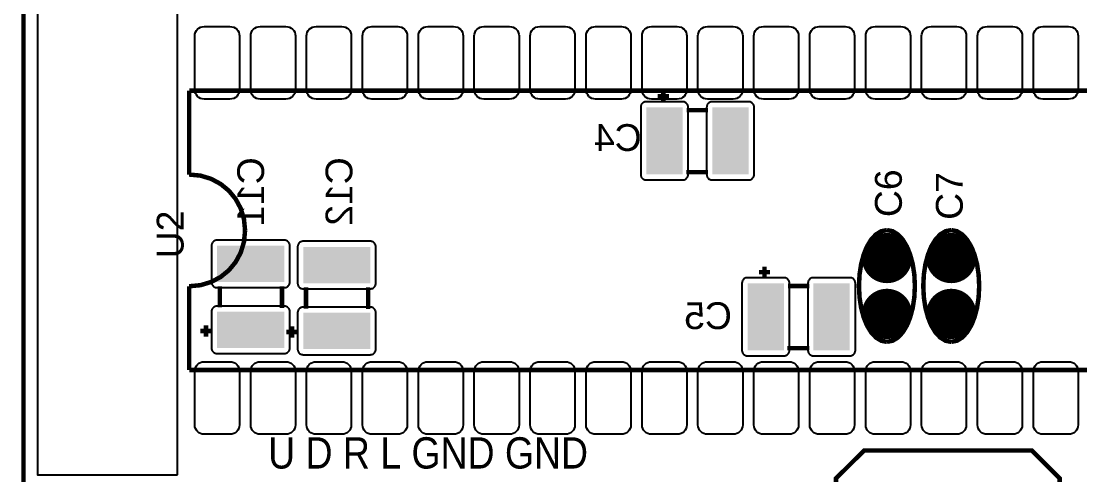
# Model space of a CAD drawing. Header units: inches. Extents: x -2.29 to 2.29, y -1.8 to 1.8.
# Drawn here: x -2.293 to -0.399, y -0.321 to 0.491 of the extents above; entities that cross this region are included whole.
import ezdxf

# ---------------------------------------------------------------- set-up
doc = ezdxf.new("R2010")
doc.units = ezdxf.units.IN
doc.layers.get('0').update_dxf_attribs({"linetype": 'CONTINUOUS'})

# ---------------------------------------------------------------- blocks, each defined once
blk = doc.blocks.new('RPAD')
blk.add_trace([(-0.5, -0.5), (-0.5, 0.5), (0.5, -0.5), (0.5, 0.5)])
blk = doc.blocks.new('EPAD')
at = {"const_width": 0.5}
blk.add_lwpolyline([(-0.25, 0, 1), (0.25, 0, 1)], format="xyb", close=True, dxfattribs=at)

msp = doc.modelspace()

# ---------------------------------------------------------------- linework, layer by layer
at = {"const_width": 0.008}
for points in [[(-2.288843, -1.799429), (2.288843, -1.799429), (2.288843, 1.799429), (-2.288843, 1.799429), (-2.288843, -1.799429)], [(-2.288843, -1.799429), (2.288843, -1.799429), (2.288843, 1.799429), (-2.288843, 1.799429), (-2.288843, -1.799429)], [(-2.288843, -1.799429), (2.288843, -1.799429), (2.288843, 1.799429), (-2.288843, 1.799429), (-2.288843, -1.799429)], [(-1.992366, 0.216267), (-1.992366, 0.366267)], [(-1.992366, 0.366267), (0.007634, 0.366267)], [(-1.992366, 0.216267), (-1.992366, 0.366267)], [(-1.992366, 0.366267), (0.007634, 0.366267)], [(-1.992366, 0.216267), (-1.992366, 0.366267)], [(-1.992366, 0.366267), (0.007634, 0.366267)], [(-1.134334, 0.356574), (-1.154334, 0.356574)], [(-1.134334, 0.356574), (-1.154334, 0.356574)], [(-1.134334, 0.356574), (-1.154334, 0.356574)], [(-1.144334, 0.346574), (-1.144334, 0.366574)], [(-1.144334, 0.346574), (-1.144334, 0.366574)], [(-1.144334, 0.346574), (-1.144334, 0.366574)], [(-1.064334, 0.331574), (-1.102334, 0.331574)], [(-1.064334, 0.331574), (-1.102334, 0.331574)], [(-1.064334, 0.331574), (-1.102334, 0.331574)], [(-1.892366, 0.116267), (-1.894366, 0.136642), (-1.900116, 0.155517), (-1.909241, 0.172517), (-1.921366, 0.187267), (-1.936116, 0.199392), (-1.953116, 0.208517), (-1.971991, 0.214267), (-1.992366, 0.216267)], [(-1.892366, 0.116267), (-1.894366, 0.136642), (-1.900116, 0.155517), (-1.909241, 0.172517), (-1.921366, 0.187267), (-1.936116, 0.199392), (-1.953116, 0.208517), (-1.971991, 0.214267), (-1.992366, 0.216267)], [(-1.892366, 0.116267), (-1.894366, 0.136642), (-1.900116, 0.155517), (-1.909241, 0.172517), (-1.921366, 0.187267), (-1.936116, 0.199392), (-1.953116, 0.208517), (-1.971991, 0.214267), (-1.992366, 0.216267)], [(-1.064334, 0.220574), (-1.103334, 0.220574)], [(-1.064334, 0.220574), (-1.103334, 0.220574)], [(-1.064334, 0.220574), (-1.103334, 0.220574)], [(-1.892366, 0.116267), (-1.894366, 0.095605), (-1.900116, 0.076595), (-1.909241, 0.059578), (-1.921366, 0.044892), (-1.936116, 0.032878), (-1.953116, 0.023876), (-1.971991, 0.018226), (-1.992366, 0.016267)], [(-1.892366, 0.116267), (-1.894366, 0.095605), (-1.900116, 0.076595), (-1.909241, 0.059578), (-1.921366, 0.044892), (-1.936116, 0.032878), (-1.953116, 0.023876), (-1.971991, 0.018226), (-1.992366, 0.016267)], [(-1.892366, 0.116267), (-1.894366, 0.095605), (-1.900116, 0.076595), (-1.909241, 0.059578), (-1.921366, 0.044892), (-1.936116, 0.032878), (-1.953116, 0.023876), (-1.971991, 0.018226), (-1.992366, 0.016267)], [(-0.744366, 0.116767), (-0.754553, 0.114767), (-0.763991, 0.109017), (-0.772491, 0.099892), (-0.779866, 0.087767), (-0.785928, 0.073017), (-0.790491, 0.056017), (-0.793366, 0.037142), (-0.794366, 0.016767)], [(-0.744366, 0.116767), (-0.754553, 0.114767), (-0.763991, 0.109017), (-0.772491, 0.099892), (-0.779866, 0.087767), (-0.785928, 0.073017), (-0.790491, 0.056017), (-0.793366, 0.037142), (-0.794366, 0.016767)], [(-0.744366, 0.116767), (-0.754553, 0.114767), (-0.763991, 0.109017), (-0.772491, 0.099892), (-0.779866, 0.087767), (-0.785928, 0.073017), (-0.790491, 0.056017), (-0.793366, 0.037142), (-0.794366, 0.016767)], [(-0.744366, 0.116767), (-0.734178, 0.114767), (-0.724741, 0.109017), (-0.716241, 0.099892), (-0.708866, 0.087767), (-0.702803, 0.073017), (-0.698241, 0.056017), (-0.695366, 0.037142), (-0.694366, 0.016767)], [(-0.744366, 0.116767), (-0.734178, 0.114767), (-0.724741, 0.109017), (-0.716241, 0.099892), (-0.708866, 0.087767), (-0.702803, 0.073017), (-0.698241, 0.056017), (-0.695366, 0.037142), (-0.694366, 0.016767)], [(-0.744366, 0.116767), (-0.734178, 0.114767), (-0.724741, 0.109017), (-0.716241, 0.099892), (-0.708866, 0.087767), (-0.702803, 0.073017), (-0.698241, 0.056017), (-0.695366, 0.037142), (-0.694366, 0.016767)], [(-0.629366, 0.116767), (-0.639553, 0.114767), (-0.648991, 0.109017), (-0.657491, 0.099892), (-0.664866, 0.087767), (-0.670928, 0.073017), (-0.675491, 0.056017), (-0.678366, 0.037142), (-0.679366, 0.016767)], [(-0.629366, 0.116767), (-0.639553, 0.114767), (-0.648991, 0.109017), (-0.657491, 0.099892), (-0.664866, 0.087767), (-0.670928, 0.073017), (-0.675491, 0.056017), (-0.678366, 0.037142), (-0.679366, 0.016767)], [(-0.629366, 0.116767), (-0.639553, 0.114767), (-0.648991, 0.109017), (-0.657491, 0.099892), (-0.664866, 0.087767), (-0.670928, 0.073017), (-0.675491, 0.056017), (-0.678366, 0.037142), (-0.679366, 0.016767)], [(-0.629366, 0.116767), (-0.619178, 0.114767), (-0.609741, 0.109017), (-0.601241, 0.099892), (-0.593866, 0.087767), (-0.587803, 0.073017), (-0.583241, 0.056017), (-0.580366, 0.037142), (-0.579366, 0.016767)], [(-0.629366, 0.116767), (-0.619178, 0.114767), (-0.609741, 0.109017), (-0.601241, 0.099892), (-0.593866, 0.087767), (-0.587803, 0.073017), (-0.583241, 0.056017), (-0.580366, 0.037142), (-0.579366, 0.016767)], [(-0.629366, 0.116767), (-0.619178, 0.114767), (-0.609741, 0.109017), (-0.601241, 0.099892), (-0.593866, 0.087767), (-0.587803, 0.073017), (-0.583241, 0.056017), (-0.580366, 0.037142), (-0.579366, 0.016767)], [(-0.953232, 0.041613), (-0.973232, 0.041613)], [(-0.953232, 0.041613), (-0.973232, 0.041613)], [(-0.953232, 0.041613), (-0.973232, 0.041613)], [(-0.963232, 0.031613), (-0.963232, 0.051613)], [(-0.963232, 0.031613), (-0.963232, 0.051613)], [(-0.963232, 0.031613), (-0.963232, 0.051613)], [(-1.992366, -0.133733), (-1.992366, 0.016267)], [(-1.992366, -0.133733), (-1.992366, 0.016267)], [(-1.992366, -0.133733), (-1.992366, 0.016267)], [(-1.937366, 0.016267), (-1.937366, -0.021733)], [(-1.937366, 0.016267), (-1.937366, -0.021733)], [(-1.937366, 0.016267), (-1.937366, -0.021733)], [(-1.826366, 0.016267), (-1.826366, -0.022733)], [(-1.826366, 0.016267), (-1.826366, -0.022733)], [(-1.826366, 0.016267), (-1.826366, -0.022733)], [(-0.883232, 0.016613), (-0.921232, 0.016613)], [(-0.883232, 0.016613), (-0.921232, 0.016613)], [(-0.883232, 0.016613), (-0.921232, 0.016613)], [(-0.744366, -0.083233), (-0.754553, -0.081233), (-0.763991, -0.075483), (-0.772491, -0.066358), (-0.779866, -0.054233), (-0.785928, -0.039483), (-0.790491, -0.022483), (-0.793366, -0.003608), (-0.794366, 0.016767)], [(-0.744366, -0.083233), (-0.754553, -0.081233), (-0.763991, -0.075483), (-0.772491, -0.066358), (-0.779866, -0.054233), (-0.785928, -0.039483), (-0.790491, -0.022483), (-0.793366, -0.003608), (-0.794366, 0.016767)], [(-0.744366, -0.083233), (-0.754553, -0.081233), (-0.763991, -0.075483), (-0.772491, -0.066358), (-0.779866, -0.054233), (-0.785928, -0.039483), (-0.790491, -0.022483), (-0.793366, -0.003608), (-0.794366, 0.016767)], [(-0.744366, -0.083233), (-0.734178, -0.081233), (-0.724741, -0.075483), (-0.716241, -0.066358), (-0.708866, -0.054233), (-0.702803, -0.039483), (-0.698241, -0.022483), (-0.695366, -0.003608), (-0.694366, 0.016767)], [(-0.744366, -0.083233), (-0.734178, -0.081233), (-0.724741, -0.075483), (-0.716241, -0.066358), (-0.708866, -0.054233), (-0.702803, -0.039483), (-0.698241, -0.022483), (-0.695366, -0.003608), (-0.694366, 0.016767)], [(-0.744366, -0.083233), (-0.734178, -0.081233), (-0.724741, -0.075483), (-0.716241, -0.066358), (-0.708866, -0.054233), (-0.702803, -0.039483), (-0.698241, -0.022483), (-0.695366, -0.003608), (-0.694366, 0.016767)], [(-0.629366, -0.083233), (-0.639553, -0.081233), (-0.648991, -0.075483), (-0.657491, -0.066358), (-0.664866, -0.054233), (-0.670928, -0.039483), (-0.675491, -0.022483), (-0.678366, -0.003608), (-0.679366, 0.016767)], [(-0.629366, -0.083233), (-0.639553, -0.081233), (-0.648991, -0.075483), (-0.657491, -0.066358), (-0.664866, -0.054233), (-0.670928, -0.039483), (-0.675491, -0.022483), (-0.678366, -0.003608), (-0.679366, 0.016767)], [(-0.629366, -0.083233), (-0.639553, -0.081233), (-0.648991, -0.075483), (-0.657491, -0.066358), (-0.664866, -0.054233), (-0.670928, -0.039483), (-0.675491, -0.022483), (-0.678366, -0.003608), (-0.679366, 0.016767)], [(-0.629366, -0.083233), (-0.619178, -0.081233), (-0.609741, -0.075483), (-0.601241, -0.066358), (-0.593866, -0.054233), (-0.587803, -0.039483), (-0.583241, -0.022483), (-0.580366, -0.003608), (-0.579366, 0.016767)], [(-0.629366, -0.083233), (-0.619178, -0.081233), (-0.609741, -0.075483), (-0.601241, -0.066358), (-0.593866, -0.054233), (-0.587803, -0.039483), (-0.583241, -0.022483), (-0.580366, -0.003608), (-0.579366, 0.016767)], [(-0.629366, -0.083233), (-0.619178, -0.081233), (-0.609741, -0.075483), (-0.601241, -0.066358), (-0.593866, -0.054233), (-0.587803, -0.039483), (-0.583241, -0.022483), (-0.580366, -0.003608), (-0.579366, 0.016767)], [(-1.783366, 0.014267), (-1.783366, -0.023733)], [(-1.783366, 0.014267), (-1.783366, -0.023733)], [(-1.783366, 0.014267), (-1.783366, -0.023733)], [(-1.672366, 0.014267), (-1.672366, -0.024733)], [(-1.672366, 0.014267), (-1.672366, -0.024733)], [(-1.672366, 0.014267), (-1.672366, -0.024733)], [(-1.962366, -0.053733), (-1.962366, -0.073733)], [(-1.962366, -0.053733), (-1.962366, -0.073733)], [(-1.962366, -0.053733), (-1.962366, -0.073733)], [(-1.808366, -0.055733), (-1.808366, -0.075733)], [(-1.808366, -0.055733), (-1.808366, -0.075733)], [(-1.808366, -0.055733), (-1.808366, -0.075733)], [(-1.952366, -0.063733), (-1.972366, -0.063733)], [(-1.952366, -0.063733), (-1.972366, -0.063733)], [(-1.952366, -0.063733), (-1.972366, -0.063733)], [(-1.798366, -0.065733), (-1.818366, -0.065733)], [(-1.798366, -0.065733), (-1.818366, -0.065733)], [(-1.798366, -0.065733), (-1.818366, -0.065733)], [(-0.883232, -0.094387), (-0.922232, -0.094387)], [(-0.883232, -0.094387), (-0.922232, -0.094387)], [(-0.883232, -0.094387), (-0.922232, -0.094387)], [(-1.992366, -0.133733), (0.007634, -0.133733)], [(-1.992366, -0.133733), (0.007634, -0.133733)], [(-1.992366, -0.133733), (0.007634, -0.133733)], [(-0.785366, -0.277733), (-0.485366, -0.277733), (-0.435366, -0.327733), (-0.435366, -0.427733), (-0.485366, -0.477733), (-0.785366, -0.477733), (-0.835366, -0.427733), (-0.835366, -0.327733), (-0.785366, -0.277733)], [(-0.785366, -0.277733), (-0.485366, -0.277733), (-0.435366, -0.327733), (-0.435366, -0.427733), (-0.485366, -0.477733), (-0.785366, -0.477733), (-0.835366, -0.427733), (-0.835366, -0.327733), (-0.785366, -0.277733)], [(-0.785366, -0.277733), (-0.485366, -0.277733), (-0.435366, -0.327733), (-0.435366, -0.427733), (-0.485366, -0.477733), (-0.785366, -0.477733), (-0.835366, -0.427733), (-0.835366, -0.327733), (-0.785366, -0.277733)]]:
    msp.add_lwpolyline(points, dxfattribs=at)
msp.add_lwpolyline([(-2.013159, -0.321204), (-2.013159, 0.647142), (-2.263859, 0.647142), (-2.263859, -0.321204), (-2.013159, -0.321204)])
for points in [[(-1.919366, 0.351267), (-1.965366, 0.351267), (-1.968842, 0.351605), (-1.972056, 0.352578), (-1.974947, 0.354124), (-1.977452, 0.356181), (-1.979508, 0.358686), (-1.981054, 0.361577), (-1.982028, 0.364791), (-1.982366, 0.368267), (-1.982366, 0.464267), (-1.982028, 0.467743), (-1.981054, 0.470957), (-1.979508, 0.473848), (-1.977452, 0.476353), (-1.974947, 0.478409), (-1.972056, 0.479956), (-1.968842, 0.480929), (-1.965366, 0.481267), (-1.919366, 0.481267), (-1.91589, 0.480929), (-1.912676, 0.479956), (-1.909785, 0.478409), (-1.90728, 0.476353), (-1.905223, 0.473848), (-1.903677, 0.470957), (-1.902704, 0.467743), (-1.902366, 0.464267), (-1.902366, 0.368267), (-1.902704, 0.364791), (-1.903677, 0.361577), (-1.905223, 0.358686), (-1.90728, 0.356181), (-1.909785, 0.354124), (-1.912676, 0.352578), (-1.91589, 0.351605), (-1.919366, 0.351267)], [(-1.819366, 0.351267), (-1.865366, 0.351267), (-1.868842, 0.351605), (-1.872056, 0.352578), (-1.874947, 0.354124), (-1.877452, 0.356181), (-1.879508, 0.358686), (-1.881054, 0.361577), (-1.882028, 0.364791), (-1.882366, 0.368267), (-1.882366, 0.464267), (-1.882028, 0.467743), (-1.881054, 0.470957), (-1.879508, 0.473848), (-1.877452, 0.476353), (-1.874947, 0.478409), (-1.872056, 0.479956), (-1.868842, 0.480929), (-1.865366, 0.481267), (-1.819366, 0.481267), (-1.81589, 0.480929), (-1.812676, 0.479956), (-1.809785, 0.478409), (-1.80728, 0.476353), (-1.805223, 0.473848), (-1.803677, 0.470957), (-1.802704, 0.467743), (-1.802366, 0.464267), (-1.802366, 0.368267), (-1.802704, 0.364791), (-1.803677, 0.361577), (-1.805223, 0.358686), (-1.80728, 0.356181), (-1.809785, 0.354124), (-1.812676, 0.352578), (-1.81589, 0.351605), (-1.819366, 0.351267)], [(-1.719366, 0.351267), (-1.765366, 0.351267), (-1.768842, 0.351605), (-1.772056, 0.352578), (-1.774947, 0.354124), (-1.777452, 0.356181), (-1.779508, 0.358686), (-1.781054, 0.361577), (-1.782028, 0.364791), (-1.782366, 0.368267), (-1.782366, 0.464267), (-1.782028, 0.467743), (-1.781054, 0.470957), (-1.779508, 0.473848), (-1.777452, 0.476353), (-1.774947, 0.478409), (-1.772056, 0.479956), (-1.768842, 0.480929), (-1.765366, 0.481267), (-1.719366, 0.481267), (-1.71589, 0.480929), (-1.712676, 0.479956), (-1.709785, 0.478409), (-1.70728, 0.476353), (-1.705223, 0.473848), (-1.703677, 0.470957), (-1.702704, 0.467743), (-1.702366, 0.464267), (-1.702366, 0.368267), (-1.702704, 0.364791), (-1.703677, 0.361577), (-1.705223, 0.358686), (-1.70728, 0.356181), (-1.709785, 0.354124), (-1.712676, 0.352578), (-1.71589, 0.351605), (-1.719366, 0.351267)], [(-1.619366, 0.351267), (-1.665366, 0.351267), (-1.668842, 0.351605), (-1.672056, 0.352578), (-1.674947, 0.354124), (-1.677452, 0.356181), (-1.679508, 0.358686), (-1.681054, 0.361577), (-1.682028, 0.364791), (-1.682366, 0.368267), (-1.682366, 0.464267), (-1.682028, 0.467743), (-1.681054, 0.470957), (-1.679508, 0.473848), (-1.677452, 0.476353), (-1.674947, 0.478409), (-1.672056, 0.479956), (-1.668842, 0.480929), (-1.665366, 0.481267), (-1.619366, 0.481267), (-1.61589, 0.480929), (-1.612676, 0.479956), (-1.609785, 0.478409), (-1.60728, 0.476353), (-1.605223, 0.473848), (-1.603677, 0.470957), (-1.602704, 0.467743), (-1.602366, 0.464267), (-1.602366, 0.368267), (-1.602704, 0.364791), (-1.603677, 0.361577), (-1.605223, 0.358686), (-1.60728, 0.356181), (-1.609785, 0.354124), (-1.612676, 0.352578), (-1.61589, 0.351605), (-1.619366, 0.351267)], [(-1.519366, 0.351267), (-1.565366, 0.351267), (-1.568842, 0.351605), (-1.572056, 0.352578), (-1.574947, 0.354124), (-1.577452, 0.356181), (-1.579508, 0.358686), (-1.581054, 0.361577), (-1.582028, 0.364791), (-1.582366, 0.368267), (-1.582366, 0.464267), (-1.582028, 0.467743), (-1.581054, 0.470957), (-1.579508, 0.473848), (-1.577452, 0.476353), (-1.574947, 0.478409), (-1.572056, 0.479956), (-1.568842, 0.480929), (-1.565366, 0.481267), (-1.519366, 0.481267), (-1.51589, 0.480929), (-1.512676, 0.479956), (-1.509785, 0.478409), (-1.50728, 0.476353), (-1.505223, 0.473848), (-1.503677, 0.470957), (-1.502704, 0.467743), (-1.502366, 0.464267), (-1.502366, 0.368267), (-1.502704, 0.364791), (-1.503677, 0.361577), (-1.505223, 0.358686), (-1.50728, 0.356181), (-1.509785, 0.354124), (-1.512676, 0.352578), (-1.51589, 0.351605), (-1.519366, 0.351267)], [(-1.419366, 0.351267), (-1.465366, 0.351267), (-1.468842, 0.351605), (-1.472056, 0.352578), (-1.474947, 0.354124), (-1.477452, 0.356181), (-1.479508, 0.358686), (-1.481054, 0.361577), (-1.482028, 0.364791), (-1.482366, 0.368267), (-1.482366, 0.464267), (-1.482028, 0.467743), (-1.481054, 0.470957), (-1.479508, 0.473848), (-1.477452, 0.476353), (-1.474947, 0.478409), (-1.472056, 0.479956), (-1.468842, 0.480929), (-1.465366, 0.481267), (-1.419366, 0.481267), (-1.41589, 0.480929), (-1.412676, 0.479956), (-1.409785, 0.478409), (-1.40728, 0.476353), (-1.405223, 0.473848), (-1.403677, 0.470957), (-1.402704, 0.467743), (-1.402366, 0.464267), (-1.402366, 0.368267), (-1.402704, 0.364791), (-1.403677, 0.361577), (-1.405223, 0.358686), (-1.40728, 0.356181), (-1.409785, 0.354124), (-1.412676, 0.352578), (-1.41589, 0.351605), (-1.419366, 0.351267)], [(-1.319366, 0.351267), (-1.365366, 0.351267), (-1.368842, 0.351605), (-1.372056, 0.352578), (-1.374947, 0.354124), (-1.377452, 0.356181), (-1.379508, 0.358686), (-1.381054, 0.361577), (-1.382028, 0.364791), (-1.382366, 0.368267), (-1.382366, 0.464267), (-1.382028, 0.467743), (-1.381054, 0.470957), (-1.379508, 0.473848), (-1.377452, 0.476353), (-1.374947, 0.478409), (-1.372056, 0.479956), (-1.368842, 0.480929), (-1.365366, 0.481267), (-1.319366, 0.481267), (-1.31589, 0.480929), (-1.312676, 0.479956), (-1.309785, 0.478409), (-1.30728, 0.476353), (-1.305223, 0.473848), (-1.303677, 0.470957), (-1.302704, 0.467743), (-1.302366, 0.464267), (-1.302366, 0.368267), (-1.302704, 0.364791), (-1.303677, 0.361577), (-1.305223, 0.358686), (-1.30728, 0.356181), (-1.309785, 0.354124), (-1.312676, 0.352578), (-1.31589, 0.351605), (-1.319366, 0.351267)], [(-1.219366, 0.351267), (-1.265366, 0.351267), (-1.268842, 0.351605), (-1.272056, 0.352578), (-1.274947, 0.354124), (-1.277452, 0.356181), (-1.279508, 0.358686), (-1.281054, 0.361577), (-1.282028, 0.364791), (-1.282366, 0.368267), (-1.282366, 0.464267), (-1.282028, 0.467743), (-1.281054, 0.470957), (-1.279508, 0.473848), (-1.277452, 0.476353), (-1.274947, 0.478409), (-1.272056, 0.479956), (-1.268842, 0.480929), (-1.265366, 0.481267), (-1.219366, 0.481267), (-1.21589, 0.480929), (-1.212676, 0.479956), (-1.209785, 0.478409), (-1.20728, 0.476353), (-1.205223, 0.473848), (-1.203677, 0.470957), (-1.202704, 0.467743), (-1.202366, 0.464267), (-1.202366, 0.368267), (-1.202704, 0.364791), (-1.203677, 0.361577), (-1.205223, 0.358686), (-1.20728, 0.356181), (-1.209785, 0.354124), (-1.212676, 0.352578), (-1.21589, 0.351605), (-1.219366, 0.351267)], [(-1.119366, 0.351267), (-1.165366, 0.351267), (-1.168842, 0.351605), (-1.172056, 0.352578), (-1.174947, 0.354124), (-1.177452, 0.356181), (-1.179508, 0.358686), (-1.181054, 0.361577), (-1.182028, 0.364791), (-1.182366, 0.368267), (-1.182366, 0.464267), (-1.182028, 0.467743), (-1.181054, 0.470957), (-1.179508, 0.473848), (-1.177452, 0.476353), (-1.174947, 0.478409), (-1.172056, 0.479956), (-1.168842, 0.480929), (-1.165366, 0.481267), (-1.119366, 0.481267), (-1.11589, 0.480929), (-1.112676, 0.479956), (-1.109785, 0.478409), (-1.10728, 0.476353), (-1.105223, 0.473848), (-1.103677, 0.470957), (-1.102704, 0.467743), (-1.102366, 0.464267), (-1.102366, 0.368267), (-1.102704, 0.364791), (-1.103677, 0.361577), (-1.105223, 0.358686), (-1.10728, 0.356181), (-1.109785, 0.354124), (-1.112676, 0.352578), (-1.11589, 0.351605), (-1.119366, 0.351267)], [(-1.019366, 0.351267), (-1.065366, 0.351267), (-1.068842, 0.351605), (-1.072056, 0.352578), (-1.074947, 0.354124), (-1.077452, 0.356181), (-1.079508, 0.358686), (-1.081054, 0.361577), (-1.082028, 0.364791), (-1.082366, 0.368267), (-1.082366, 0.464267), (-1.082028, 0.467743), (-1.081054, 0.470957), (-1.079508, 0.473848), (-1.077452, 0.476353), (-1.074947, 0.478409), (-1.072056, 0.479956), (-1.068842, 0.480929), (-1.065366, 0.481267), (-1.019366, 0.481267), (-1.01589, 0.480929), (-1.012676, 0.479956), (-1.009785, 0.478409), (-1.00728, 0.476353), (-1.005223, 0.473848), (-1.003677, 0.470957), (-1.002704, 0.467743), (-1.002366, 0.464267), (-1.002366, 0.368267), (-1.002704, 0.364791), (-1.003677, 0.361577), (-1.005223, 0.358686), (-1.00728, 0.356181), (-1.009785, 0.354124), (-1.012676, 0.352578), (-1.01589, 0.351605), (-1.019366, 0.351267)], [(-0.919366, 0.351267), (-0.965366, 0.351267), (-0.968842, 0.351605), (-0.972056, 0.352578), (-0.974947, 0.354124), (-0.977452, 0.356181), (-0.979508, 0.358686), (-0.981054, 0.361577), (-0.982028, 0.364791), (-0.982366, 0.368267), (-0.982366, 0.464267), (-0.982028, 0.467743), (-0.981054, 0.470957), (-0.979508, 0.473848), (-0.977452, 0.476353), (-0.974947, 0.478409), (-0.972056, 0.479956), (-0.968842, 0.480929), (-0.965366, 0.481267), (-0.919366, 0.481267), (-0.91589, 0.480929), (-0.912676, 0.479956), (-0.909785, 0.478409), (-0.90728, 0.476353), (-0.905223, 0.473848), (-0.903677, 0.470957), (-0.902704, 0.467743), (-0.902366, 0.464267), (-0.902366, 0.368267), (-0.902704, 0.364791), (-0.903677, 0.361577), (-0.905223, 0.358686), (-0.90728, 0.356181), (-0.909785, 0.354124), (-0.912676, 0.352578), (-0.91589, 0.351605), (-0.919366, 0.351267)], [(-0.819366, 0.351267), (-0.865366, 0.351267), (-0.868842, 0.351605), (-0.872056, 0.352578), (-0.874947, 0.354124), (-0.877452, 0.356181), (-0.879508, 0.358686), (-0.881054, 0.361577), (-0.882028, 0.364791), (-0.882366, 0.368267), (-0.882366, 0.464267), (-0.882028, 0.467743), (-0.881054, 0.470957), (-0.879508, 0.473848), (-0.877452, 0.476353), (-0.874947, 0.478409), (-0.872056, 0.479956), (-0.868842, 0.480929), (-0.865366, 0.481267), (-0.819366, 0.481267), (-0.81589, 0.480929), (-0.812676, 0.479956), (-0.809785, 0.478409), (-0.80728, 0.476353), (-0.805223, 0.473848), (-0.803677, 0.470957), (-0.802704, 0.467743), (-0.802366, 0.464267), (-0.802366, 0.368267), (-0.802704, 0.364791), (-0.803677, 0.361577), (-0.805223, 0.358686), (-0.80728, 0.356181), (-0.809785, 0.354124), (-0.812676, 0.352578), (-0.81589, 0.351605), (-0.819366, 0.351267)], [(-0.719366, 0.351267), (-0.765366, 0.351267), (-0.768842, 0.351605), (-0.772056, 0.352578), (-0.774947, 0.354124), (-0.777452, 0.356181), (-0.779508, 0.358686), (-0.781054, 0.361577), (-0.782028, 0.364791), (-0.782366, 0.368267), (-0.782366, 0.464267), (-0.782028, 0.467743), (-0.781054, 0.470957), (-0.779508, 0.473848), (-0.777452, 0.476353), (-0.774947, 0.478409), (-0.772056, 0.479956), (-0.768842, 0.480929), (-0.765366, 0.481267), (-0.719366, 0.481267), (-0.71589, 0.480929), (-0.712676, 0.479956), (-0.709785, 0.478409), (-0.70728, 0.476353), (-0.705223, 0.473848), (-0.703677, 0.470957), (-0.702704, 0.467743), (-0.702366, 0.464267), (-0.702366, 0.368267), (-0.702704, 0.364791), (-0.703677, 0.361577), (-0.705223, 0.358686), (-0.70728, 0.356181), (-0.709785, 0.354124), (-0.712676, 0.352578), (-0.71589, 0.351605), (-0.719366, 0.351267)], [(-0.619366, 0.351267), (-0.665366, 0.351267), (-0.668842, 0.351605), (-0.672056, 0.352578), (-0.674947, 0.354124), (-0.677452, 0.356181), (-0.679508, 0.358686), (-0.681054, 0.361577), (-0.682028, 0.364791), (-0.682366, 0.368267), (-0.682366, 0.464267), (-0.682028, 0.467743), (-0.681054, 0.470957), (-0.679508, 0.473848), (-0.677452, 0.476353), (-0.674947, 0.478409), (-0.672056, 0.479956), (-0.668842, 0.480929), (-0.665366, 0.481267), (-0.619366, 0.481267), (-0.61589, 0.480929), (-0.612676, 0.479956), (-0.609785, 0.478409), (-0.60728, 0.476353), (-0.605223, 0.473848), (-0.603677, 0.470957), (-0.602704, 0.467743), (-0.602366, 0.464267), (-0.602366, 0.368267), (-0.602704, 0.364791), (-0.603677, 0.361577), (-0.605223, 0.358686), (-0.60728, 0.356181), (-0.609785, 0.354124), (-0.612676, 0.352578), (-0.61589, 0.351605), (-0.619366, 0.351267)], [(-0.519366, 0.351267), (-0.565366, 0.351267), (-0.568842, 0.351605), (-0.572056, 0.352578), (-0.574947, 0.354124), (-0.577452, 0.356181), (-0.579508, 0.358686), (-0.581054, 0.361577), (-0.582028, 0.364791), (-0.582366, 0.368267), (-0.582366, 0.464267), (-0.582028, 0.467743), (-0.581054, 0.470957), (-0.579508, 0.473848), (-0.577452, 0.476353), (-0.574947, 0.478409), (-0.572056, 0.479956), (-0.568842, 0.480929), (-0.565366, 0.481267), (-0.519366, 0.481267), (-0.51589, 0.480929), (-0.512676, 0.479956), (-0.509785, 0.478409), (-0.50728, 0.476353), (-0.505223, 0.473848), (-0.503677, 0.470957), (-0.502704, 0.467743), (-0.502366, 0.464267), (-0.502366, 0.368267), (-0.502704, 0.364791), (-0.503677, 0.361577), (-0.505223, 0.358686), (-0.50728, 0.356181), (-0.509785, 0.354124), (-0.512676, 0.352578), (-0.51589, 0.351605), (-0.519366, 0.351267)], [(-0.419366, 0.351267), (-0.465366, 0.351267), (-0.468842, 0.351605), (-0.472056, 0.352578), (-0.474947, 0.354124), (-0.477452, 0.356181), (-0.479508, 0.358686), (-0.481054, 0.361577), (-0.482028, 0.364791), (-0.482366, 0.368267), (-0.482366, 0.464267), (-0.482028, 0.467743), (-0.481054, 0.470957), (-0.479508, 0.473848), (-0.477452, 0.476353), (-0.474947, 0.478409), (-0.472056, 0.479956), (-0.468842, 0.480929), (-0.465366, 0.481267), (-0.419366, 0.481267), (-0.41589, 0.480929), (-0.412676, 0.479956), (-0.409785, 0.478409), (-0.40728, 0.476353), (-0.405223, 0.473848), (-0.403677, 0.470957), (-0.402704, 0.467743), (-0.402366, 0.464267), (-0.402366, 0.368267), (-0.402704, 0.364791), (-0.403677, 0.361577), (-0.405223, 0.358686), (-0.40728, 0.356181), (-0.409785, 0.354124), (-0.412676, 0.352578), (-0.41589, 0.351605), (-0.419366, 0.351267)], [(-1.109834, 0.346574), (-1.174834, 0.346574), (-1.175874, 0.346524), (-1.176879, 0.346375), (-1.177846, 0.346133), (-1.17877, 0.345802), (-1.179646, 0.345388), (-1.18047, 0.344893), (-1.181238, 0.344324), (-1.181944, 0.343683), (-1.182584, 0.342977), (-1.183153, 0.34221), (-1.183648, 0.341386), (-1.184063, 0.340509), (-1.184393, 0.339585), (-1.184635, 0.338619), (-1.184784, 0.337613), (-1.184834, 0.336574), (-1.184834, 0.216574), (-1.184784, 0.215535), (-1.184635, 0.21453), (-1.184393, 0.213563), (-1.184063, 0.212639), (-1.183648, 0.211762), (-1.183153, 0.210938), (-1.182584, 0.210171), (-1.181944, 0.209465), (-1.181238, 0.208824), (-1.18047, 0.208255), (-1.179646, 0.20776), (-1.17877, 0.207346), (-1.177846, 0.207015), (-1.176879, 0.206773), (-1.175874, 0.206624), (-1.174834, 0.206574), (-1.109834, 0.206574), (-1.108795, 0.206624), (-1.10779, 0.206773), (-1.106823, 0.207015), (-1.105899, 0.207346), (-1.105022, 0.20776), (-1.104198, 0.208255), (-1.103431, 0.208824), (-1.102725, 0.209465), (-1.102085, 0.210171), (-1.101515, 0.210938), (-1.101021, 0.211762), (-1.100606, 0.212639), (-1.100275, 0.213563), (-1.100033, 0.21453), (-1.099885, 0.215535), (-1.099834, 0.216574), (-1.099834, 0.336574), (-1.099885, 0.337613), (-1.100033, 0.338619), (-1.100275, 0.339585), (-1.100606, 0.340509), (-1.101021, 0.341386), (-1.101515, 0.34221), (-1.102085, 0.342977), (-1.102725, 0.343683), (-1.103431, 0.344324), (-1.104198, 0.344893), (-1.105022, 0.345388), (-1.105899, 0.345802), (-1.106823, 0.346133), (-1.10779, 0.346375), (-1.108795, 0.346524), (-1.109834, 0.346574)], [(-0.991834, 0.346574), (-1.056834, 0.346574), (-1.057874, 0.346524), (-1.058879, 0.346375), (-1.059846, 0.346133), (-1.06077, 0.345802), (-1.061646, 0.345388), (-1.06247, 0.344893), (-1.063238, 0.344324), (-1.063944, 0.343683), (-1.064584, 0.342977), (-1.065153, 0.34221), (-1.065648, 0.341386), (-1.066063, 0.340509), (-1.066393, 0.339585), (-1.066635, 0.338619), (-1.066784, 0.337613), (-1.066834, 0.336574), (-1.066834, 0.216574), (-1.066784, 0.215535), (-1.066635, 0.21453), (-1.066393, 0.213563), (-1.066063, 0.212639), (-1.065648, 0.211762), (-1.065153, 0.210938), (-1.064584, 0.210171), (-1.063944, 0.209465), (-1.063238, 0.208824), (-1.06247, 0.208255), (-1.061646, 0.20776), (-1.06077, 0.207346), (-1.059846, 0.207015), (-1.058879, 0.206773), (-1.057874, 0.206624), (-1.056834, 0.206574), (-0.991834, 0.206574), (-0.990795, 0.206624), (-0.98979, 0.206773), (-0.988823, 0.207015), (-0.987899, 0.207346), (-0.987022, 0.20776), (-0.986198, 0.208255), (-0.985431, 0.208824), (-0.984725, 0.209465), (-0.984085, 0.210171), (-0.983515, 0.210938), (-0.983021, 0.211762), (-0.982606, 0.212639), (-0.982275, 0.213563), (-0.982033, 0.21453), (-0.981885, 0.215535), (-0.981834, 0.216574), (-0.981834, 0.336574), (-0.981885, 0.337613), (-0.982033, 0.338619), (-0.982275, 0.339585), (-0.982606, 0.340509), (-0.983021, 0.341386), (-0.983515, 0.34221), (-0.984085, 0.342977), (-0.984725, 0.343683), (-0.985431, 0.344324), (-0.986198, 0.344893), (-0.987022, 0.345388), (-0.987899, 0.345802), (-0.988823, 0.346133), (-0.98979, 0.346375), (-0.990795, 0.346524), (-0.991834, 0.346574)], [(-1.952366, 0.088767), (-1.952366, 0.023767), (-1.952315, 0.022728), (-1.952167, 0.021722), (-1.951925, 0.020756), (-1.951594, 0.019831), (-1.95118, 0.018955), (-1.950685, 0.018131), (-1.950115, 0.017363), (-1.949475, 0.016657), (-1.948769, 0.016017), (-1.948002, 0.015448), (-1.947178, 0.014954), (-1.946301, 0.014539), (-1.945377, 0.014208), (-1.94441, 0.013966), (-1.943405, 0.013817), (-1.942366, 0.013767), (-1.822366, 0.013767), (-1.821326, 0.013817), (-1.820321, 0.013966), (-1.819354, 0.014208), (-1.81843, 0.014539), (-1.817554, 0.014954), (-1.81673, 0.015448), (-1.815963, 0.016017), (-1.815256, 0.016657), (-1.814616, 0.017363), (-1.814047, 0.018131), (-1.813552, 0.018955), (-1.813137, 0.019831), (-1.812807, 0.020756), (-1.812565, 0.021722), (-1.812416, 0.022728), (-1.812366, 0.023767), (-1.812366, 0.088767), (-1.812416, 0.089806), (-1.812565, 0.090811), (-1.812807, 0.091778), (-1.813137, 0.092702), (-1.813552, 0.093579), (-1.814047, 0.094403), (-1.814616, 0.09517), (-1.815256, 0.095876), (-1.815963, 0.096517), (-1.81673, 0.097086), (-1.817554, 0.09758), (-1.81843, 0.097995), (-1.819354, 0.098326), (-1.820321, 0.098568), (-1.821326, 0.098717), (-1.822366, 0.098767), (-1.942366, 0.098767), (-1.943405, 0.098717), (-1.94441, 0.098568), (-1.945377, 0.098326), (-1.946301, 0.097995), (-1.947178, 0.09758), (-1.948002, 0.097086), (-1.948769, 0.096517), (-1.949475, 0.095876), (-1.950115, 0.09517), (-1.950685, 0.094403), (-1.95118, 0.093579), (-1.951594, 0.092702), (-1.951925, 0.091778), (-1.952167, 0.090811), (-1.952315, 0.089806), (-1.952366, 0.088767)], [(-1.798366, 0.086767), (-1.798366, 0.021767), (-1.798315, 0.020728), (-1.798167, 0.019722), (-1.797925, 0.018756), (-1.797594, 0.017831), (-1.79718, 0.016955), (-1.796685, 0.016131), (-1.796115, 0.015363), (-1.795475, 0.014657), (-1.794769, 0.014017), (-1.794002, 0.013448), (-1.793178, 0.012954), (-1.792301, 0.012539), (-1.791377, 0.012208), (-1.79041, 0.011966), (-1.789405, 0.011817), (-1.788366, 0.011767), (-1.668366, 0.011767), (-1.667326, 0.011817), (-1.666321, 0.011966), (-1.665354, 0.012208), (-1.66443, 0.012539), (-1.663554, 0.012954), (-1.66273, 0.013448), (-1.661963, 0.014017), (-1.661256, 0.014657), (-1.660616, 0.015363), (-1.660047, 0.016131), (-1.659552, 0.016955), (-1.659137, 0.017831), (-1.658807, 0.018756), (-1.658565, 0.019722), (-1.658416, 0.020728), (-1.658366, 0.021767), (-1.658366, 0.086767), (-1.658416, 0.087806), (-1.658565, 0.088811), (-1.658807, 0.089778), (-1.659137, 0.090702), (-1.659552, 0.091579), (-1.660047, 0.092403), (-1.660616, 0.09317), (-1.661256, 0.093876), (-1.661963, 0.094517), (-1.66273, 0.095086), (-1.663554, 0.09558), (-1.66443, 0.095995), (-1.665354, 0.096326), (-1.666321, 0.096568), (-1.667326, 0.096717), (-1.668366, 0.096767), (-1.788366, 0.096767), (-1.789405, 0.096717), (-1.79041, 0.096568), (-1.791377, 0.096326), (-1.792301, 0.095995), (-1.793178, 0.09558), (-1.794002, 0.095086), (-1.794769, 0.094517), (-1.795475, 0.093876), (-1.796115, 0.09317), (-1.796685, 0.092403), (-1.79718, 0.091579), (-1.797594, 0.090702), (-1.797925, 0.089778), (-1.798167, 0.088811), (-1.798315, 0.087806), (-1.798366, 0.086767)], [(-0.928732, 0.031613), (-0.993732, 0.031613), (-0.994771, 0.031563), (-0.995776, 0.031415), (-0.996743, 0.031172), (-0.997667, 0.030842), (-0.998544, 0.030427), (-0.999368, 0.029932), (-1.000135, 0.029363), (-1.000841, 0.028723), (-1.001481, 0.028017), (-1.002051, 0.027249), (-1.002545, 0.026425), (-1.00296, 0.025549), (-1.003291, 0.024625), (-1.003533, 0.023658), (-1.003681, 0.022653), (-1.003732, 0.021613), (-1.003732, -0.098387), (-1.003681, -0.099426), (-1.003533, -0.100431), (-1.003291, -0.101398), (-1.00296, -0.102322), (-1.002545, -0.103198), (-1.002051, -0.104022), (-1.001481, -0.10479), (-1.000841, -0.105496), (-1.000135, -0.106136), (-0.999368, -0.106706), (-0.998544, -0.1072), (-0.997667, -0.107615), (-0.996743, -0.107946), (-0.995776, -0.108188), (-0.994771, -0.108336), (-0.993732, -0.108387), (-0.928732, -0.108387), (-0.927693, -0.108336), (-0.926687, -0.108188), (-0.92572, -0.107946), (-0.924796, -0.107615), (-0.92392, -0.1072), (-0.923096, -0.106706), (-0.922328, -0.106136), (-0.921622, -0.105496), (-0.920982, -0.10479), (-0.920413, -0.104022), (-0.919919, -0.103198), (-0.919504, -0.102322), (-0.919173, -0.101398), (-0.918931, -0.100431), (-0.918782, -0.099426), (-0.918732, -0.098387), (-0.918732, 0.021613), (-0.918782, 0.022653), (-0.918931, 0.023658), (-0.919173, 0.024625), (-0.919504, 0.025549), (-0.919919, 0.026425), (-0.920413, 0.027249), (-0.920982, 0.028017), (-0.921622, 0.028723), (-0.922328, 0.029363), (-0.923096, 0.029932), (-0.92392, 0.030427), (-0.924796, 0.030842), (-0.92572, 0.031172), (-0.926687, 0.031415), (-0.927693, 0.031563), (-0.928732, 0.031613)], [(-0.810732, 0.031613), (-0.875732, 0.031613), (-0.876771, 0.031563), (-0.877776, 0.031415), (-0.878743, 0.031172), (-0.879667, 0.030842), (-0.880544, 0.030427), (-0.881368, 0.029932), (-0.882135, 0.029363), (-0.882841, 0.028723), (-0.883481, 0.028017), (-0.884051, 0.027249), (-0.884545, 0.026425), (-0.88496, 0.025549), (-0.885291, 0.024625), (-0.885533, 0.023658), (-0.885681, 0.022653), (-0.885732, 0.021613), (-0.885732, -0.098387), (-0.885681, -0.099426), (-0.885533, -0.100431), (-0.885291, -0.101398), (-0.88496, -0.102322), (-0.884545, -0.103198), (-0.884051, -0.104022), (-0.883481, -0.10479), (-0.882841, -0.105496), (-0.882135, -0.106136), (-0.881368, -0.106706), (-0.880544, -0.1072), (-0.879667, -0.107615), (-0.878743, -0.107946), (-0.877776, -0.108188), (-0.876771, -0.108336), (-0.875732, -0.108387), (-0.810732, -0.108387), (-0.809693, -0.108336), (-0.808687, -0.108188), (-0.80772, -0.107946), (-0.806796, -0.107615), (-0.80592, -0.1072), (-0.805096, -0.106706), (-0.804328, -0.106136), (-0.803622, -0.105496), (-0.802982, -0.10479), (-0.802413, -0.104022), (-0.801919, -0.103198), (-0.801504, -0.102322), (-0.801173, -0.101398), (-0.800931, -0.100431), (-0.800782, -0.099426), (-0.800732, -0.098387), (-0.800732, 0.021613), (-0.800782, 0.022653), (-0.800931, 0.023658), (-0.801173, 0.024625), (-0.801504, 0.025549), (-0.801919, 0.026425), (-0.802413, 0.027249), (-0.802982, 0.028017), (-0.803622, 0.028723), (-0.804328, 0.029363), (-0.805096, 0.029932), (-0.80592, 0.030427), (-0.806796, 0.030842), (-0.80772, 0.031172), (-0.808687, 0.031415), (-0.809693, 0.031563), (-0.810732, 0.031613)], [(-1.952366, -0.029233), (-1.952366, -0.094233), (-1.952315, -0.095272), (-1.952167, -0.096278), (-1.951925, -0.097244), (-1.951594, -0.098169), (-1.95118, -0.099045), (-1.950685, -0.099869), (-1.950115, -0.100637), (-1.949475, -0.101343), (-1.948769, -0.101983), (-1.948002, -0.102552), (-1.947178, -0.103046), (-1.946301, -0.103461), (-1.945377, -0.103792), (-1.94441, -0.104034), (-1.943405, -0.104183), (-1.942366, -0.104233), (-1.822366, -0.104233), (-1.821326, -0.104183), (-1.820321, -0.104034), (-1.819354, -0.103792), (-1.81843, -0.103461), (-1.817554, -0.103046), (-1.81673, -0.102552), (-1.815963, -0.101983), (-1.815256, -0.101343), (-1.814616, -0.100637), (-1.814047, -0.099869), (-1.813552, -0.099045), (-1.813137, -0.098169), (-1.812807, -0.097244), (-1.812565, -0.096278), (-1.812416, -0.095272), (-1.812366, -0.094233), (-1.812366, -0.029233), (-1.812416, -0.028194), (-1.812565, -0.027189), (-1.812807, -0.026222), (-1.813137, -0.025298), (-1.813552, -0.024421), (-1.814047, -0.023597), (-1.814616, -0.02283), (-1.815256, -0.022124), (-1.815963, -0.021483), (-1.81673, -0.020914), (-1.817554, -0.02042), (-1.81843, -0.020005), (-1.819354, -0.019674), (-1.820321, -0.019432), (-1.821326, -0.019283), (-1.822366, -0.019233), (-1.942366, -0.019233), (-1.943405, -0.019283), (-1.94441, -0.019432), (-1.945377, -0.019674), (-1.946301, -0.020005), (-1.947178, -0.02042), (-1.948002, -0.020914), (-1.948769, -0.021483), (-1.949475, -0.022124), (-1.950115, -0.02283), (-1.950685, -0.023597), (-1.95118, -0.024421), (-1.951594, -0.025298), (-1.951925, -0.026222), (-1.952167, -0.027189), (-1.952315, -0.028194), (-1.952366, -0.029233)], [(-1.798366, -0.031233), (-1.798366, -0.096233), (-1.798315, -0.097272), (-1.798167, -0.098278), (-1.797925, -0.099244), (-1.797594, -0.100169), (-1.79718, -0.101045), (-1.796685, -0.101869), (-1.796115, -0.102637), (-1.795475, -0.103343), (-1.794769, -0.103983), (-1.794002, -0.104552), (-1.793178, -0.105046), (-1.792301, -0.105461), (-1.791377, -0.105792), (-1.79041, -0.106034), (-1.789405, -0.106183), (-1.788366, -0.106233), (-1.668366, -0.106233), (-1.667326, -0.106183), (-1.666321, -0.106034), (-1.665354, -0.105792), (-1.66443, -0.105461), (-1.663554, -0.105046), (-1.66273, -0.104552), (-1.661963, -0.103983), (-1.661256, -0.103343), (-1.660616, -0.102637), (-1.660047, -0.101869), (-1.659552, -0.101045), (-1.659137, -0.100169), (-1.658807, -0.099244), (-1.658565, -0.098278), (-1.658416, -0.097272), (-1.658366, -0.096233), (-1.658366, -0.031233), (-1.658416, -0.030194), (-1.658565, -0.029189), (-1.658807, -0.028222), (-1.659137, -0.027298), (-1.659552, -0.026421), (-1.660047, -0.025597), (-1.660616, -0.02483), (-1.661256, -0.024124), (-1.661963, -0.023483), (-1.66273, -0.022914), (-1.663554, -0.02242), (-1.66443, -0.022005), (-1.665354, -0.021674), (-1.666321, -0.021432), (-1.667326, -0.021283), (-1.668366, -0.021233), (-1.788366, -0.021233), (-1.789405, -0.021283), (-1.79041, -0.021432), (-1.791377, -0.021674), (-1.792301, -0.022005), (-1.793178, -0.02242), (-1.794002, -0.022914), (-1.794769, -0.023483), (-1.795475, -0.024124), (-1.796115, -0.02483), (-1.796685, -0.025597), (-1.79718, -0.026421), (-1.797594, -0.027298), (-1.797925, -0.028222), (-1.798167, -0.029189), (-1.798315, -0.030194), (-1.798366, -0.031233)], [(-1.965366, -0.118733), (-1.919366, -0.118733), (-1.91589, -0.119071), (-1.912676, -0.120044), (-1.909785, -0.121591), (-1.90728, -0.123647), (-1.905223, -0.126152), (-1.903677, -0.129043), (-1.902704, -0.132257), (-1.902366, -0.135733), (-1.902366, -0.231733), (-1.902704, -0.235209), (-1.903677, -0.238423), (-1.905223, -0.241314), (-1.90728, -0.243819), (-1.909785, -0.245876), (-1.912676, -0.247422), (-1.91589, -0.248395), (-1.919366, -0.248733), (-1.965366, -0.248733), (-1.968842, -0.248395), (-1.972056, -0.247422), (-1.974947, -0.245876), (-1.977452, -0.243819), (-1.979508, -0.241314), (-1.981054, -0.238423), (-1.982028, -0.235209), (-1.982366, -0.231733), (-1.982366, -0.135733), (-1.982028, -0.132257), (-1.981054, -0.129043), (-1.979508, -0.126152), (-1.977452, -0.123647), (-1.974947, -0.121591), (-1.972056, -0.120044), (-1.968842, -0.119071), (-1.965366, -0.118733)], [(-1.865366, -0.118733), (-1.819366, -0.118733), (-1.81589, -0.119071), (-1.812676, -0.120044), (-1.809785, -0.121591), (-1.80728, -0.123647), (-1.805223, -0.126152), (-1.803677, -0.129043), (-1.802704, -0.132257), (-1.802366, -0.135733), (-1.802366, -0.231733), (-1.802704, -0.235209), (-1.803677, -0.238423), (-1.805223, -0.241314), (-1.80728, -0.243819), (-1.809785, -0.245876), (-1.812676, -0.247422), (-1.81589, -0.248395), (-1.819366, -0.248733), (-1.865366, -0.248733), (-1.868842, -0.248395), (-1.872056, -0.247422), (-1.874947, -0.245876), (-1.877452, -0.243819), (-1.879508, -0.241314), (-1.881054, -0.238423), (-1.882028, -0.235209), (-1.882366, -0.231733), (-1.882366, -0.135733), (-1.882028, -0.132257), (-1.881054, -0.129043), (-1.879508, -0.126152), (-1.877452, -0.123647), (-1.874947, -0.121591), (-1.872056, -0.120044), (-1.868842, -0.119071), (-1.865366, -0.118733)], [(-1.765366, -0.118733), (-1.719366, -0.118733), (-1.71589, -0.119071), (-1.712676, -0.120044), (-1.709785, -0.121591), (-1.70728, -0.123647), (-1.705223, -0.126152), (-1.703677, -0.129043), (-1.702704, -0.132257), (-1.702366, -0.135733), (-1.702366, -0.231733), (-1.702704, -0.235209), (-1.703677, -0.238423), (-1.705223, -0.241314), (-1.70728, -0.243819), (-1.709785, -0.245876), (-1.712676, -0.247422), (-1.71589, -0.248395), (-1.719366, -0.248733), (-1.765366, -0.248733), (-1.768842, -0.248395), (-1.772056, -0.247422), (-1.774947, -0.245876), (-1.777452, -0.243819), (-1.779508, -0.241314), (-1.781054, -0.238423), (-1.782028, -0.235209), (-1.782366, -0.231733), (-1.782366, -0.135733), (-1.782028, -0.132257), (-1.781054, -0.129043), (-1.779508, -0.126152), (-1.777452, -0.123647), (-1.774947, -0.121591), (-1.772056, -0.120044), (-1.768842, -0.119071), (-1.765366, -0.118733)], [(-1.665366, -0.118733), (-1.619366, -0.118733), (-1.61589, -0.119071), (-1.612676, -0.120044), (-1.609785, -0.121591), (-1.60728, -0.123647), (-1.605223, -0.126152), (-1.603677, -0.129043), (-1.602704, -0.132257), (-1.602366, -0.135733), (-1.602366, -0.231733), (-1.602704, -0.235209), (-1.603677, -0.238423), (-1.605223, -0.241314), (-1.60728, -0.243819), (-1.609785, -0.245876), (-1.612676, -0.247422), (-1.61589, -0.248395), (-1.619366, -0.248733), (-1.665366, -0.248733), (-1.668842, -0.248395), (-1.672056, -0.247422), (-1.674947, -0.245876), (-1.677452, -0.243819), (-1.679508, -0.241314), (-1.681054, -0.238423), (-1.682028, -0.235209), (-1.682366, -0.231733), (-1.682366, -0.135733), (-1.682028, -0.132257), (-1.681054, -0.129043), (-1.679508, -0.126152), (-1.677452, -0.123647), (-1.674947, -0.121591), (-1.672056, -0.120044), (-1.668842, -0.119071), (-1.665366, -0.118733)], [(-1.565366, -0.118733), (-1.519366, -0.118733), (-1.51589, -0.119071), (-1.512676, -0.120044), (-1.509785, -0.121591), (-1.50728, -0.123647), (-1.505223, -0.126152), (-1.503677, -0.129043), (-1.502704, -0.132257), (-1.502366, -0.135733), (-1.502366, -0.231733), (-1.502704, -0.235209), (-1.503677, -0.238423), (-1.505223, -0.241314), (-1.50728, -0.243819), (-1.509785, -0.245876), (-1.512676, -0.247422), (-1.51589, -0.248395), (-1.519366, -0.248733), (-1.565366, -0.248733), (-1.568842, -0.248395), (-1.572056, -0.247422), (-1.574947, -0.245876), (-1.577452, -0.243819), (-1.579508, -0.241314), (-1.581054, -0.238423), (-1.582028, -0.235209), (-1.582366, -0.231733), (-1.582366, -0.135733), (-1.582028, -0.132257), (-1.581054, -0.129043), (-1.579508, -0.126152), (-1.577452, -0.123647), (-1.574947, -0.121591), (-1.572056, -0.120044), (-1.568842, -0.119071), (-1.565366, -0.118733)], [(-1.465366, -0.118733), (-1.419366, -0.118733), (-1.41589, -0.119071), (-1.412676, -0.120044), (-1.409785, -0.121591), (-1.40728, -0.123647), (-1.405223, -0.126152), (-1.403677, -0.129043), (-1.402704, -0.132257), (-1.402366, -0.135733), (-1.402366, -0.231733), (-1.402704, -0.235209), (-1.403677, -0.238423), (-1.405223, -0.241314), (-1.40728, -0.243819), (-1.409785, -0.245876), (-1.412676, -0.247422), (-1.41589, -0.248395), (-1.419366, -0.248733), (-1.465366, -0.248733), (-1.468842, -0.248395), (-1.472056, -0.247422), (-1.474947, -0.245876), (-1.477452, -0.243819), (-1.479508, -0.241314), (-1.481054, -0.238423), (-1.482028, -0.235209), (-1.482366, -0.231733), (-1.482366, -0.135733), (-1.482028, -0.132257), (-1.481054, -0.129043), (-1.479508, -0.126152), (-1.477452, -0.123647), (-1.474947, -0.121591), (-1.472056, -0.120044), (-1.468842, -0.119071), (-1.465366, -0.118733)], [(-1.365366, -0.118733), (-1.319366, -0.118733), (-1.31589, -0.119071), (-1.312676, -0.120044), (-1.309785, -0.121591), (-1.30728, -0.123647), (-1.305223, -0.126152), (-1.303677, -0.129043), (-1.302704, -0.132257), (-1.302366, -0.135733), (-1.302366, -0.231733), (-1.302704, -0.235209), (-1.303677, -0.238423), (-1.305223, -0.241314), (-1.30728, -0.243819), (-1.309785, -0.245876), (-1.312676, -0.247422), (-1.31589, -0.248395), (-1.319366, -0.248733), (-1.365366, -0.248733), (-1.368842, -0.248395), (-1.372056, -0.247422), (-1.374947, -0.245876), (-1.377452, -0.243819), (-1.379508, -0.241314), (-1.381054, -0.238423), (-1.382028, -0.235209), (-1.382366, -0.231733), (-1.382366, -0.135733), (-1.382028, -0.132257), (-1.381054, -0.129043), (-1.379508, -0.126152), (-1.377452, -0.123647), (-1.374947, -0.121591), (-1.372056, -0.120044), (-1.368842, -0.119071), (-1.365366, -0.118733)], [(-1.265366, -0.118733), (-1.219366, -0.118733), (-1.21589, -0.119071), (-1.212676, -0.120044), (-1.209785, -0.121591), (-1.20728, -0.123647), (-1.205223, -0.126152), (-1.203677, -0.129043), (-1.202704, -0.132257), (-1.202366, -0.135733), (-1.202366, -0.231733), (-1.202704, -0.235209), (-1.203677, -0.238423), (-1.205223, -0.241314), (-1.20728, -0.243819), (-1.209785, -0.245876), (-1.212676, -0.247422), (-1.21589, -0.248395), (-1.219366, -0.248733), (-1.265366, -0.248733), (-1.268842, -0.248395), (-1.272056, -0.247422), (-1.274947, -0.245876), (-1.277452, -0.243819), (-1.279508, -0.241314), (-1.281054, -0.238423), (-1.282028, -0.235209), (-1.282366, -0.231733), (-1.282366, -0.135733), (-1.282028, -0.132257), (-1.281054, -0.129043), (-1.279508, -0.126152), (-1.277452, -0.123647), (-1.274947, -0.121591), (-1.272056, -0.120044), (-1.268842, -0.119071), (-1.265366, -0.118733)], [(-1.165366, -0.118733), (-1.119366, -0.118733), (-1.11589, -0.119071), (-1.112676, -0.120044), (-1.109785, -0.121591), (-1.10728, -0.123647), (-1.105223, -0.126152), (-1.103677, -0.129043), (-1.102704, -0.132257), (-1.102366, -0.135733), (-1.102366, -0.231733), (-1.102704, -0.235209), (-1.103677, -0.238423), (-1.105223, -0.241314), (-1.10728, -0.243819), (-1.109785, -0.245876), (-1.112676, -0.247422), (-1.11589, -0.248395), (-1.119366, -0.248733), (-1.165366, -0.248733), (-1.168842, -0.248395), (-1.172056, -0.247422), (-1.174947, -0.245876), (-1.177452, -0.243819), (-1.179508, -0.241314), (-1.181054, -0.238423), (-1.182028, -0.235209), (-1.182366, -0.231733), (-1.182366, -0.135733), (-1.182028, -0.132257), (-1.181054, -0.129043), (-1.179508, -0.126152), (-1.177452, -0.123647), (-1.174947, -0.121591), (-1.172056, -0.120044), (-1.168842, -0.119071), (-1.165366, -0.118733)], [(-1.065366, -0.118733), (-1.019366, -0.118733), (-1.01589, -0.119071), (-1.012676, -0.120044), (-1.009785, -0.121591), (-1.00728, -0.123647), (-1.005223, -0.126152), (-1.003677, -0.129043), (-1.002704, -0.132257), (-1.002366, -0.135733), (-1.002366, -0.231733), (-1.002704, -0.235209), (-1.003677, -0.238423), (-1.005223, -0.241314), (-1.00728, -0.243819), (-1.009785, -0.245876), (-1.012676, -0.247422), (-1.01589, -0.248395), (-1.019366, -0.248733), (-1.065366, -0.248733), (-1.068842, -0.248395), (-1.072056, -0.247422), (-1.074947, -0.245876), (-1.077452, -0.243819), (-1.079508, -0.241314), (-1.081054, -0.238423), (-1.082028, -0.235209), (-1.082366, -0.231733), (-1.082366, -0.135733), (-1.082028, -0.132257), (-1.081054, -0.129043), (-1.079508, -0.126152), (-1.077452, -0.123647), (-1.074947, -0.121591), (-1.072056, -0.120044), (-1.068842, -0.119071), (-1.065366, -0.118733)], [(-0.965366, -0.118733), (-0.919366, -0.118733), (-0.91589, -0.119071), (-0.912676, -0.120044), (-0.909785, -0.121591), (-0.90728, -0.123647), (-0.905223, -0.126152), (-0.903677, -0.129043), (-0.902704, -0.132257), (-0.902366, -0.135733), (-0.902366, -0.231733), (-0.902704, -0.235209), (-0.903677, -0.238423), (-0.905223, -0.241314), (-0.90728, -0.243819), (-0.909785, -0.245876), (-0.912676, -0.247422), (-0.91589, -0.248395), (-0.919366, -0.248733), (-0.965366, -0.248733), (-0.968842, -0.248395), (-0.972056, -0.247422), (-0.974947, -0.245876), (-0.977452, -0.243819), (-0.979508, -0.241314), (-0.981054, -0.238423), (-0.982028, -0.235209), (-0.982366, -0.231733), (-0.982366, -0.135733), (-0.982028, -0.132257), (-0.981054, -0.129043), (-0.979508, -0.126152), (-0.977452, -0.123647), (-0.974947, -0.121591), (-0.972056, -0.120044), (-0.968842, -0.119071), (-0.965366, -0.118733)], [(-0.865366, -0.118733), (-0.819366, -0.118733), (-0.81589, -0.119071), (-0.812676, -0.120044), (-0.809785, -0.121591), (-0.80728, -0.123647), (-0.805223, -0.126152), (-0.803677, -0.129043), (-0.802704, -0.132257), (-0.802366, -0.135733), (-0.802366, -0.231733), (-0.802704, -0.235209), (-0.803677, -0.238423), (-0.805223, -0.241314), (-0.80728, -0.243819), (-0.809785, -0.245876), (-0.812676, -0.247422), (-0.81589, -0.248395), (-0.819366, -0.248733), (-0.865366, -0.248733), (-0.868842, -0.248395), (-0.872056, -0.247422), (-0.874947, -0.245876), (-0.877452, -0.243819), (-0.879508, -0.241314), (-0.881054, -0.238423), (-0.882028, -0.235209), (-0.882366, -0.231733), (-0.882366, -0.135733), (-0.882028, -0.132257), (-0.881054, -0.129043), (-0.879508, -0.126152), (-0.877452, -0.123647), (-0.874947, -0.121591), (-0.872056, -0.120044), (-0.868842, -0.119071), (-0.865366, -0.118733)], [(-0.765366, -0.118733), (-0.719366, -0.118733), (-0.71589, -0.119071), (-0.712676, -0.120044), (-0.709785, -0.121591), (-0.70728, -0.123647), (-0.705223, -0.126152), (-0.703677, -0.129043), (-0.702704, -0.132257), (-0.702366, -0.135733), (-0.702366, -0.231733), (-0.702704, -0.235209), (-0.703677, -0.238423), (-0.705223, -0.241314), (-0.70728, -0.243819), (-0.709785, -0.245876), (-0.712676, -0.247422), (-0.71589, -0.248395), (-0.719366, -0.248733), (-0.765366, -0.248733), (-0.768842, -0.248395), (-0.772056, -0.247422), (-0.774947, -0.245876), (-0.777452, -0.243819), (-0.779508, -0.241314), (-0.781054, -0.238423), (-0.782028, -0.235209), (-0.782366, -0.231733), (-0.782366, -0.135733), (-0.782028, -0.132257), (-0.781054, -0.129043), (-0.779508, -0.126152), (-0.777452, -0.123647), (-0.774947, -0.121591), (-0.772056, -0.120044), (-0.768842, -0.119071), (-0.765366, -0.118733)], [(-0.665366, -0.118733), (-0.619366, -0.118733), (-0.61589, -0.119071), (-0.612676, -0.120044), (-0.609785, -0.121591), (-0.60728, -0.123647), (-0.605223, -0.126152), (-0.603677, -0.129043), (-0.602704, -0.132257), (-0.602366, -0.135733), (-0.602366, -0.231733), (-0.602704, -0.235209), (-0.603677, -0.238423), (-0.605223, -0.241314), (-0.60728, -0.243819), (-0.609785, -0.245876), (-0.612676, -0.247422), (-0.61589, -0.248395), (-0.619366, -0.248733), (-0.665366, -0.248733), (-0.668842, -0.248395), (-0.672056, -0.247422), (-0.674947, -0.245876), (-0.677452, -0.243819), (-0.679508, -0.241314), (-0.681054, -0.238423), (-0.682028, -0.235209), (-0.682366, -0.231733), (-0.682366, -0.135733), (-0.682028, -0.132257), (-0.681054, -0.129043), (-0.679508, -0.126152), (-0.677452, -0.123647), (-0.674947, -0.121591), (-0.672056, -0.120044), (-0.668842, -0.119071), (-0.665366, -0.118733)], [(-0.565366, -0.118733), (-0.519366, -0.118733), (-0.51589, -0.119071), (-0.512676, -0.120044), (-0.509785, -0.121591), (-0.50728, -0.123647), (-0.505223, -0.126152), (-0.503677, -0.129043), (-0.502704, -0.132257), (-0.502366, -0.135733), (-0.502366, -0.231733), (-0.502704, -0.235209), (-0.503677, -0.238423), (-0.505223, -0.241314), (-0.50728, -0.243819), (-0.509785, -0.245876), (-0.512676, -0.247422), (-0.51589, -0.248395), (-0.519366, -0.248733), (-0.565366, -0.248733), (-0.568842, -0.248395), (-0.572056, -0.247422), (-0.574947, -0.245876), (-0.577452, -0.243819), (-0.579508, -0.241314), (-0.581054, -0.238423), (-0.582028, -0.235209), (-0.582366, -0.231733), (-0.582366, -0.135733), (-0.582028, -0.132257), (-0.581054, -0.129043), (-0.579508, -0.126152), (-0.577452, -0.123647), (-0.574947, -0.121591), (-0.572056, -0.120044), (-0.568842, -0.119071), (-0.565366, -0.118733)], [(-0.465366, -0.118733), (-0.419366, -0.118733), (-0.41589, -0.119071), (-0.412676, -0.120044), (-0.409785, -0.121591), (-0.40728, -0.123647), (-0.405223, -0.126152), (-0.403677, -0.129043), (-0.402704, -0.132257), (-0.402366, -0.135733), (-0.402366, -0.231733), (-0.402704, -0.235209), (-0.403677, -0.238423), (-0.405223, -0.241314), (-0.40728, -0.243819), (-0.409785, -0.245876), (-0.412676, -0.247422), (-0.41589, -0.248395), (-0.419366, -0.248733), (-0.465366, -0.248733), (-0.468842, -0.248395), (-0.472056, -0.247422), (-0.474947, -0.245876), (-0.477452, -0.243819), (-0.479508, -0.241314), (-0.481054, -0.238423), (-0.482028, -0.235209), (-0.482366, -0.231733), (-0.482366, -0.135733), (-0.482028, -0.132257), (-0.481054, -0.129043), (-0.479508, -0.126152), (-0.477452, -0.123647), (-0.474947, -0.121591), (-0.472056, -0.120044), (-0.468842, -0.119071), (-0.465366, -0.118733)]]:
    msp.add_lwpolyline(points, close=True)

# ---------------------------------------------------------------- block references
for name, p, xscale, yscale in [('RPAD', (-1.142334, 0.276574), 0.065, 0.12), ('RPAD', (-1.024334, 0.276574), 0.065, 0.12), ('EPAD', (-0.744366, 0.066767), 0.09, 0.09), ('EPAD', (-0.629366, 0.066767), 0.09, 0.09), ('RPAD', (-0.961232, -0.038387), 0.065, 0.12), ('RPAD', (-0.843232, -0.038387), 0.065, 0.12), ('EPAD', (-0.744366, -0.033233), 0.09, 0.09), ('EPAD', (-0.629366, -0.033233), 0.09, 0.09)]:
    msp.add_blockref(name, p, dxfattribs=dict(xscale=xscale, yscale=yscale))
at = {"xscale": 0.065, "yscale": 0.12, "rotation": 90}
for p in [(-1.882366, 0.056267), (-1.728366, 0.054267), (-1.882366, -0.061733), (-1.728366, -0.063733)]:
    msp.add_blockref('RPAD', p, dxfattribs=at)

# ---------------------------------------------------------------- texts
at = {"text_generation_flag": 2, "width": 1.041667}
for s, p in [('C4', (-1.182941, 0.258464)), ('C4', (-1.182941, 0.258464)), ('C4', (-1.182941, 0.258464)), ('C5', (-1.021523, -0.060434)), ('C5', (-1.021523, -0.060434)), ('C5', (-1.021523, -0.060434))]:
    msp.add_text(s, height=0.048, dxfattribs=at).set_placement(p)
for s, p in [('C11', (-1.858366, 0.247267)), ('C11', (-1.858366, 0.247267)), ('C11', (-1.858366, 0.247267)), ('C12', (-1.700366, 0.247267)), ('C12', (-1.700366, 0.247267)), ('C12', (-1.700366, 0.247267))]:
    msp.add_text(s, height=0.048, rotation=90, dxfattribs=at).set_placement(p)
at = {"width": 1.041667}
for s, p in [('C6', (-0.717752, 0.139995)), ('C6', (-0.717752, 0.139995)), ('C6', (-0.717752, 0.139995)), ('C7', (-0.608791, 0.135121)), ('C7', (-0.608791, 0.135121)), ('C7', (-0.608791, 0.135121)), ('U2', (-2.002366, 0.066267)), ('U2', (-2.002366, 0.066267)), ('U2', (-2.002366, 0.066267))]:
    msp.add_text(s, height=0.048, rotation=90, dxfattribs=at).set_placement(p)
at = {"width": 0.892857}
msp.add_text('U D R L GND GND', height=0.056, dxfattribs=at).set_placement((-1.851106, -0.310048))
msp.add_text('U D R L GND GND', height=0.056, dxfattribs=at).set_placement((-1.851106, -0.310048))
msp.add_text('U D R L GND GND', height=0.056, dxfattribs=at).set_placement((-1.851106, -0.310048))

doc.saveas('drawing.dxf')
